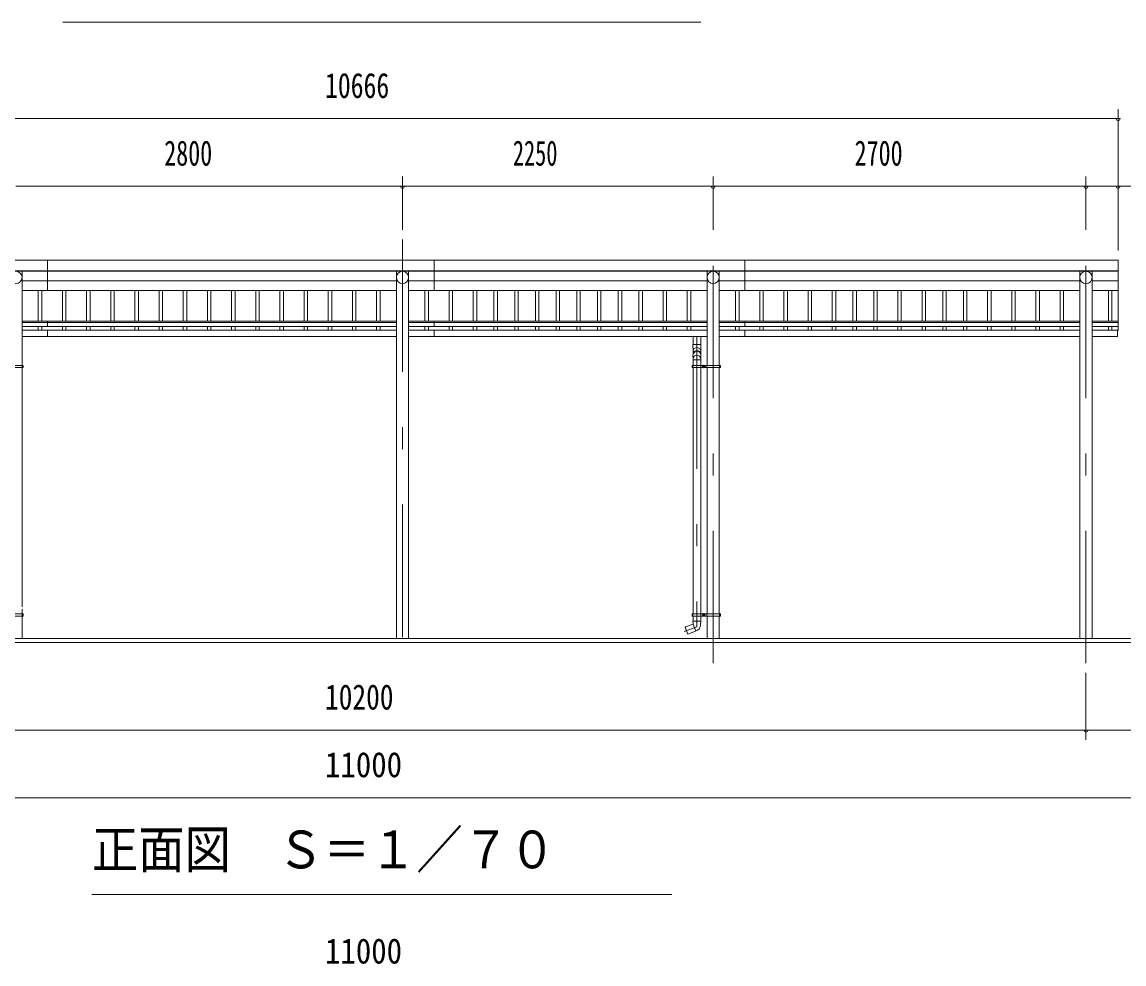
# Model space of a CAD drawing. Units: millimetres, scale not verified, with parts at other scales. Extents: x -32711 to 32716, y -14700 to 14700.
# Drawn here: x -3420 to 4560, y 799 to 7623 of the extents above; entities that cross this region are included whole.
import ezdxf
from ezdxf.enums import TextEntityAlignment as Align

# ---------------------------------------------------------------- set-up
doc = ezdxf.new("R2010")
doc.units = ezdxf.units.MM
doc.header["$LTSCALE"] = 80
doc.linetypes.add('USER3', pattern=[24, 12, -5, 2, -5])
for name, color, linetype, lineweight in [('0-2_1-07BOLD', 7, 'Continuous', 18), ('0-3_1-27CENTER', 3, 'USER3', 18), ('0-4_1-47THIN', 4, 'Continuous', 18), ('0-5_1-57DIM', 3, 'Continuous', 18)]:
    doc.layers.add(name, color=color, linetype=linetype, lineweight=lineweight)
doc.styles.add('ＭＳ ゴシック', font='')
doc.styles.get('ＭＳ ゴシック').set_extended_font_data('MS Gothic')

msp = doc.modelspace()

# ---------------------------------------------------------------- linework, layer by layer
at = {"layer": '0-2_1-07BOLD'}
for p, q in [((-3234.55, 5896.54), (-3234.55, 5678.35)), ((-434.55, 5678.35), (-434.55, 5896.54)), ((1815.45, 5896.54), (1815.45, 5678.35)), ((-6147.54, 5821.4), (4518.45, 5821.4)), ((4518.46, 5817.32), (-6147.54, 5817.32)), ((-3420, 5817.32), (-3420, 5135.54)), ((-709.1, 5747.84), (-3420, 5747.84)), ((-709.1, 5817.32), (-709.1, 3157.54)), ((-620, 3157.54), (-620, 5817.32)), ((1540.9, 5747.84), (-620, 5747.84)), ((1540.9, 5135.54), (1540.9, 5817.32)), ((1630, 5817.32), (1630, 5135.54)), ((4240.9, 5747.84), (1630, 5747.84)), ((4240.9, 3157.54), (4240.9, 5817.32)), ((4330, 5817.32), (4330, 3157.54)), ((4330, 5747.84), (4518.45, 5747.84)), ((-3420, 5678.35), (-709.1, 5678.35)), ((-620, 5678.35), (1540.9, 5678.35)), ((1630, 5678.35), (4240.9, 5678.35)), ((4518.45, 5678.35), (4330, 5678.35)), ((-3420, 5456.73), (-709.1, 5456.73)), ((-709.1, 5446.3), (-3420, 5446.3)), ((-3234.55, 5456.73), (-3234.55, 5416.69)), ((-620, 5456.73), (1540.9, 5456.73)), ((1540.9, 5446.3), (-620, 5446.3)), ((-434.55, 5416.69), (-434.55, 5456.73)), ((1630, 5456.73), (4240.9, 5456.73)), ((4240.9, 5446.3), (1630, 5446.3)), ((1815.45, 5456.73), (1815.45, 5416.69)), ((4330, 5456.73), (4518.45, 5456.73)), ((4518.45, 5446.3), (4330, 5446.3)), ((-3420, 5416.69), (-709.1, 5416.69)), ((-709.1, 5390.36), (-3420, 5390.36)), ((-3234.55, 5390.36), (-3234.55, 5345.36)), ((-620, 5416.69), (1540.9, 5416.69)), ((1540.9, 5390.36), (-620, 5390.36)), ((-434.55, 5345.36), (-434.55, 5390.36)), ((1630, 5416.69), (4240.9, 5416.69)), ((4240.9, 5390.36), (1630, 5390.36)), ((1815.45, 5390.36), (1815.45, 5345.36)), ((4330, 5416.69), (4518.45, 5416.69)), ((4513.45, 5387.78), (4518.45, 5387.78)), ((-3420, 5345.36), (-709.1, 5345.36)), ((-620, 5345.36), (1540.9, 5345.36)), ((1439.94, 5285.74), (1439.94, 5345.36)), ((1494.94, 5345.36), (1494.94, 5285.74)), ((1630, 5345.36), (4240.9, 5345.36)), ((4330, 5345.36), (4513.45, 5345.36)), ((-3420, 3386.14), (-3420, 5117.54)), ((-3418.41, 5135.54), (-3418.41, 5119.54)), ((-3412.31, 5127.54), (-3418.41, 5127.54)), ((1438.34, 5127.54), (1432.24, 5127.54)), ((1438.34, 5119.54), (1438.34, 5135.54)), ((1439.94, 5176.09), (1494.94, 5176.09)), ((1439.94, 3335.54), (1439.94, 5119.54)), ((1494.94, 5119.54), (1494.94, 3335.54)), ((1496.54, 5135.54), (1496.54, 5119.54)), ((1539.29, 5135.54), (1539.29, 5119.54)), ((1540.89, 5119.54), (1540.89, 3335.54)), ((1540.9, 3386.14), (1540.9, 5117.54)), ((1629.99, 5119.54), (1629.99, 3335.54)), ((1630, 3386.14), (1630, 5117.54)), ((1631.59, 5135.54), (1631.59, 5119.54)), ((1637.69, 5127.54), (1631.59, 5127.54)), ((-3420, 3335.54), (-3420, 3370.14)), ((1540.9, 3335.54), (1540.9, 3370.14)), ((1630, 3335.54), (1630, 3370.14)), ((-3420, 3319.54), (-3420, 3157.54)), ((-3418.41, 3335.54), (-3418.41, 3319.54)), ((-3418.41, 3327.54), (-3412.31, 3327.54)), ((1438.34, 3327.54), (1432.24, 3327.54)), ((1438.34, 3319.54), (1438.34, 3335.54)), ((1496.44, 3282.63), (1438.44, 3282.63)), ((1439.94, 3282.63), (1439.94, 3319.54)), ((1496.44, 3282.63), (1494.68, 3256.84)), ((1494.94, 3319.54), (1494.94, 3282.63)), ((1496.54, 3335.54), (1496.54, 3319.54)), ((1539.29, 3319.54), (1539.29, 3335.54)), ((1540.89, 3157.54), (1540.89, 3319.54)), ((1540.9, 3319.54), (1540.9, 3157.54)), ((1629.99, 3157.54), (1629.99, 3319.54)), ((1630, 3319.54), (1630, 3157.54)), ((1631.59, 3335.54), (1631.59, 3319.54)), ((1631.59, 3327.54), (1637.69, 3327.54)), ((1458.75, 3208.95), (1439.94, 3260.63)), ((-6464.54, 3127.54), (4835.45, 3127.54))]:
    msp.add_line(p, q, dxfattribs=at)
for points in [[(4518.45, 5387.78), (4518.45, 5896.54), (-6147.54, 5896.54), (-6147.54, 5387.78), (-6142.55, 5387.78)], [(4513.45, 5345.36), (4513.45, 5390.36), (4330, 5390.36)], [(1439.94, 5217.98), (1439.94, 5236.07), (1437.94, 5285.74), (1496.94, 5285.74)], [(1496.94, 5285.74), (1494.94, 5236.07), (1494.94, 5217.97)], [(1439.94, 5135.54), (1439.94, 5183.03), (1437.94, 5208.87)], [(1496.93, 5209), (1494.94, 5183.03), (1494.94, 5135.54)], [(1438.44, 3282.63), (1439.94, 3260.63), (1384.03, 3240.28)], [(1383.73, 3239.64), (1402.37, 3188.43), (1458.47, 3208.85)], [(4685.45, 3157.54), (-6314.55, 3157.54), (-6314.55, 3127.54)]]:
    msp.add_lwpolyline(points, dxfattribs=at)
for points in [[(-3412.31, 5119.54), (-3617.76, 5119.54), (-3617.76, 5135.54), (-3412.31, 5135.54)], [(1637.69, 5119.54), (1432.24, 5119.54), (1432.24, 5135.54), (1637.69, 5135.54)], [(1512.91, 5130.42), (1517.92, 5133.31), (1522.92, 5130.42), (1522.92, 5124.65), (1517.92, 5121.77), (1512.91, 5124.65)], [(-3412.31, 3335.54), (-3617.76, 3335.54), (-3617.76, 3319.54), (-3412.31, 3319.54)], [(1637.69, 3335.54), (1637.69, 3319.54), (1432.24, 3319.54), (1432.24, 3335.54)], [(1522.92, 3330.43), (1517.92, 3333.31), (1512.91, 3330.43), (1512.91, 3324.65), (1517.92, 3321.77), (1522.92, 3324.65)]]:
    msp.add_lwpolyline(points, close=True, dxfattribs=at)
for centre, radius in [((-3464.55, 5772.78), 44.55), ((-664.55, 5772.78), 44.55), ((1585.45, 5772.78), 44.55), ((4285.45, 5772.78), 44.55), ((1517.92, 5127.54), 6.25), ((1517.92, 5127.54), 4.9), ((1517.92, 3327.54), 6.25), ((1517.92, 3327.54), 4.9)]:
    msp.add_circle(centre, radius, dxfattribs=at)
for centre, radius, start, end in [((-3464.55, 5772.09), 44.55, 180, 0), ((-664.55, 5772.09), 44.55, 180, 0), ((1585.45, 5772.09), 44.55, 180, 0), ((4285.45, 5772.09), 44.55, 180, 0), ((1467.44, 5207.16), 29.55, 3.56303, 176.43697), ((1467.44, 5236.37), 27.55, 3.55867, 176.44133), ((1467.44, 5215.66), 27.55, 3.55867, 176.44133), ((1467.44, 5182.05), 27.55, 3.55867, 176.44133), ((1384.2, 3239.81), 0.5, 109.99921, 200.00122), ((1439.81, 3260.59), 55, 289.83269, 356.09424)]:
    msp.add_arc(centre, radius, start, end, dxfattribs=at)
at = {"layer": '0-3_1-27CENTER'}
for p, q in [((-664.55, 6047.54), (-664.55, 2977.54)), ((1585.45, 2977.54), (1585.45, 6047.54)), ((4285.45, 2977.54), (4285.45, 6047.54)), ((1467.44, 5345.36), (1467.44, 3241.38)), ((1530.42, 5127.54), (1505.42, 5127.54)), ((1517.92, 5115.04), (1517.92, 5140.04)), ((1530.42, 3327.54), (1505.42, 3327.54)), ((1517.92, 3315.04), (1517.92, 3340.04)), ((1467.45, 3241.38), (1374.18, 3207.43))]:
    msp.add_line(p, q, dxfattribs=at)
at = {"layer": '0-4_1-47THIN'}
for p, q in [((-3302.04, 5456.73), (-3302.04, 5678.35)), ((-3277.04, 5678.35), (-3277.04, 5456.73)), ((-3127.05, 5678.35), (-3127.05, 5456.73)), ((-3102.05, 5456.73), (-3102.05, 5678.35)), ((-2952.05, 5456.73), (-2952.05, 5678.35)), ((-2927.05, 5678.35), (-2927.05, 5456.73)), ((-2777.04, 5678.35), (-2777.04, 5456.73)), ((-2752.04, 5456.73), (-2752.04, 5678.35)), ((-2602.05, 5456.73), (-2602.05, 5678.35)), ((-2577.04, 5678.35), (-2577.04, 5456.73)), ((-2427.05, 5678.35), (-2427.05, 5456.73)), ((-2402.04, 5456.73), (-2402.04, 5678.35)), ((-2252.04, 5456.73), (-2252.04, 5678.35)), ((-2227.04, 5678.35), (-2227.04, 5456.73)), ((-2077.05, 5678.35), (-2077.05, 5456.73)), ((-2052.05, 5456.73), (-2052.05, 5678.35)), ((-1902.05, 5456.73), (-1902.05, 5678.35)), ((-1877.05, 5678.35), (-1877.05, 5456.73)), ((-1727.05, 5678.35), (-1727.05, 5456.73)), ((-1702.05, 5456.73), (-1702.05, 5678.35)), ((-1552.05, 5456.73), (-1552.05, 5678.35)), ((-1527.04, 5678.35), (-1527.04, 5456.73)), ((-1377.05, 5678.35), (-1377.05, 5456.73)), ((-1352.04, 5456.73), (-1352.04, 5678.35)), ((-1202.05, 5456.73), (-1202.05, 5678.35)), ((-1177.04, 5678.35), (-1177.04, 5456.73)), ((-1027.05, 5678.35), (-1027.05, 5456.73)), ((-1002.04, 5456.73), (-1002.04, 5678.35)), ((-852.05, 5456.73), (-852.05, 5678.35)), ((-827.04, 5678.35), (-827.04, 5456.73)), ((-502.04, 5678.35), (-502.04, 5456.73)), ((-477.04, 5456.73), (-477.04, 5678.35)), ((-327.05, 5456.73), (-327.05, 5678.35)), ((-302.04, 5678.35), (-302.04, 5456.73)), ((-152.04, 5678.35), (-152.04, 5456.73)), ((-127.04, 5456.73), (-127.04, 5678.35)), ((-2.05, 5456.73), (-2.05, 5678.35)), ((22.95, 5678.35), (22.95, 5456.73)), ((147.96, 5678.35), (147.96, 5456.73)), ((172.96, 5456.73), (172.96, 5678.35)), ((297.95, 5456.73), (297.95, 5678.35)), ((322.95, 5678.35), (322.95, 5456.73)), ((447.95, 5678.35), (447.95, 5456.73)), ((472.95, 5456.73), (472.95, 5678.35)), ((597.95, 5456.73), (597.95, 5678.35)), ((622.96, 5678.35), (622.96, 5456.73)), ((747.95, 5678.35), (747.95, 5456.73)), ((772.95, 5456.73), (772.95, 5678.35)), ((897.95, 5456.73), (897.95, 5678.35)), ((922.95, 5678.35), (922.95, 5456.73)), ((1047.95, 5678.35), (1047.95, 5456.73)), ((1072.95, 5456.73), (1072.95, 5678.35)), ((1222.95, 5456.73), (1222.95, 5678.35)), ((1247.95, 5678.35), (1247.95, 5456.73)), ((1397.95, 5678.35), (1397.95, 5456.73)), ((1422.95, 5456.73), (1422.95, 5678.35)), ((1747.95, 5456.73), (1747.95, 5678.35)), ((1772.95, 5678.35), (1772.95, 5456.73)), ((1922.95, 5678.35), (1922.95, 5456.73)), ((1947.95, 5456.73), (1947.95, 5678.35)), ((2097.95, 5456.73), (2097.95, 5678.35)), ((2122.95, 5678.35), (2122.95, 5456.73)), ((2272.95, 5678.35), (2272.95, 5456.73)), ((2297.95, 5456.73), (2297.95, 5678.35)), ((2447.95, 5456.73), (2447.95, 5678.35)), ((2472.95, 5678.35), (2472.95, 5456.73)), ((2597.95, 5678.35), (2597.95, 5456.73)), ((2622.95, 5456.73), (2622.95, 5678.35)), ((2747.95, 5456.73), (2747.95, 5678.35)), ((2772.95, 5678.35), (2772.95, 5456.73)), ((2922.95, 5678.35), (2922.95, 5456.73)), ((2947.95, 5456.73), (2947.95, 5678.35)), ((3097.95, 5456.73), (3097.95, 5678.35)), ((3122.95, 5678.35), (3122.95, 5456.73)), ((3247.95, 5678.35), (3247.95, 5456.73)), ((3272.95, 5456.73), (3272.95, 5678.35)), ((3397.95, 5456.73), (3397.95, 5678.35)), ((3422.95, 5678.35), (3422.95, 5456.73)), ((3572.96, 5678.35), (3572.96, 5456.73)), ((3597.96, 5456.73), (3597.96, 5678.35)), ((3747.95, 5456.73), (3747.95, 5678.35)), ((3772.95, 5678.35), (3772.95, 5456.73)), ((3922.95, 5678.35), (3922.95, 5456.73)), ((3947.96, 5456.73), (3947.96, 5678.35)), ((4097.95, 5456.73), (4097.95, 5678.35)), ((4122.96, 5678.35), (4122.96, 5456.73)), ((4447.95, 5678.35), (4447.95, 5456.73)), ((4472.95, 5456.73), (4472.95, 5678.35)), ((-3302.04, 5390.36), (-3302.04, 5416.69)), ((-3277.04, 5416.69), (-3277.04, 5390.36)), ((-3127.05, 5416.69), (-3127.05, 5390.36)), ((-3102.05, 5390.36), (-3102.05, 5416.69)), ((-2952.05, 5390.36), (-2952.05, 5416.69)), ((-2927.05, 5416.69), (-2927.05, 5390.36)), ((-2777.04, 5416.69), (-2777.04, 5390.36)), ((-2752.04, 5390.36), (-2752.04, 5416.69)), ((-2602.05, 5390.36), (-2602.05, 5416.69)), ((-2577.04, 5416.69), (-2577.04, 5390.36)), ((-2427.05, 5416.69), (-2427.05, 5390.36)), ((-2402.04, 5390.36), (-2402.04, 5416.69)), ((-2252.04, 5390.36), (-2252.04, 5416.69)), ((-2227.04, 5416.69), (-2227.04, 5390.36)), ((-2077.05, 5416.69), (-2077.05, 5390.36)), ((-2052.05, 5390.36), (-2052.05, 5416.69)), ((-1902.05, 5390.36), (-1902.05, 5416.69)), ((-1877.05, 5416.69), (-1877.05, 5390.36)), ((-1727.05, 5416.69), (-1727.05, 5390.36)), ((-1702.05, 5390.36), (-1702.05, 5416.69)), ((-1552.05, 5390.36), (-1552.05, 5416.69)), ((-1527.04, 5416.69), (-1527.04, 5390.36)), ((-1377.05, 5416.69), (-1377.05, 5390.36)), ((-1352.04, 5390.36), (-1352.04, 5416.69)), ((-1202.05, 5390.36), (-1202.05, 5416.69)), ((-1177.04, 5416.69), (-1177.04, 5390.36)), ((-1027.05, 5416.69), (-1027.05, 5390.36)), ((-1002.04, 5390.36), (-1002.04, 5416.69)), ((-852.05, 5390.36), (-852.05, 5416.69)), ((-827.04, 5416.69), (-827.04, 5390.36)), ((-502.04, 5416.69), (-502.04, 5390.36)), ((-477.04, 5390.36), (-477.04, 5416.69)), ((-327.05, 5390.36), (-327.05, 5416.69)), ((-302.04, 5416.69), (-302.04, 5390.36)), ((-152.04, 5416.69), (-152.04, 5390.36)), ((-127.04, 5390.36), (-127.04, 5416.69)), ((-2.05, 5390.36), (-2.05, 5416.69)), ((22.95, 5416.69), (22.95, 5390.36)), ((147.96, 5416.69), (147.96, 5390.36)), ((172.96, 5390.36), (172.96, 5416.69)), ((297.95, 5390.36), (297.95, 5416.69)), ((322.95, 5416.69), (322.95, 5390.36)), ((447.95, 5416.69), (447.95, 5390.36)), ((472.95, 5390.36), (472.95, 5416.69)), ((597.95, 5390.36), (597.95, 5416.69)), ((622.96, 5416.69), (622.96, 5390.36)), ((747.95, 5416.69), (747.95, 5390.36)), ((772.95, 5390.36), (772.95, 5416.69)), ((897.95, 5390.36), (897.95, 5416.69)), ((922.95, 5416.69), (922.95, 5390.36)), ((1047.95, 5416.69), (1047.95, 5390.36)), ((1072.95, 5390.36), (1072.95, 5416.69)), ((1222.95, 5390.36), (1222.95, 5416.69)), ((1247.95, 5416.69), (1247.95, 5390.36)), ((1397.95, 5416.69), (1397.95, 5390.36)), ((1422.95, 5390.36), (1422.95, 5416.69)), ((1747.95, 5390.36), (1747.95, 5416.69)), ((1772.95, 5416.69), (1772.95, 5390.36)), ((1922.95, 5416.69), (1922.95, 5390.36)), ((1947.95, 5390.36), (1947.95, 5416.69)), ((2097.95, 5390.36), (2097.95, 5416.69)), ((2122.95, 5416.69), (2122.95, 5390.36)), ((2272.95, 5416.69), (2272.95, 5390.36)), ((2297.95, 5390.36), (2297.95, 5416.69)), ((2447.95, 5390.36), (2447.95, 5416.69)), ((2472.95, 5416.69), (2472.95, 5390.36)), ((2597.95, 5416.69), (2597.95, 5390.36)), ((2622.95, 5390.36), (2622.95, 5416.69)), ((2747.95, 5390.36), (2747.95, 5416.69)), ((2772.95, 5416.69), (2772.95, 5390.36)), ((2922.95, 5416.69), (2922.95, 5390.36)), ((2947.95, 5390.36), (2947.95, 5416.69)), ((3097.95, 5390.36), (3097.95, 5416.69)), ((3122.95, 5416.69), (3122.95, 5390.36)), ((3247.95, 5416.69), (3247.95, 5390.36)), ((3272.95, 5390.36), (3272.95, 5416.69)), ((3397.95, 5390.36), (3397.95, 5416.69)), ((3422.95, 5416.69), (3422.95, 5390.36)), ((3572.96, 5416.69), (3572.96, 5390.36)), ((3597.96, 5390.36), (3597.96, 5416.69)), ((3747.95, 5390.36), (3747.95, 5416.69)), ((3772.95, 5416.69), (3772.95, 5390.36)), ((3922.95, 5416.69), (3922.95, 5390.36)), ((3947.96, 5390.36), (3947.96, 5416.69)), ((4097.95, 5390.36), (4097.95, 5416.69)), ((4122.96, 5416.69), (4122.96, 5390.36)), ((4447.95, 5416.69), (4447.95, 5390.36)), ((4472.95, 5390.36), (4472.95, 5416.69))]:
    msp.add_line(p, q, dxfattribs=at)
at = {"layer": '0-5_1-57DIM'}
for p, q in [((-3124.54, 7622.54), (1495.46, 7622.54)), ((4518.45, 5966.54), (4518.45, 6992.54)), ((-6147.54, 6922.54), (4518.45, 6922.54)), ((4532.45, 6922.54), (4504.45, 6922.54)), ((-664.55, 6502.54), (-664.55, 6117.54)), ((1585.45, 6117.54), (1585.45, 6502.54)), ((4285.45, 6117.54), (4285.45, 6502.54)), ((-3464.55, 6432.54), (-664.55, 6432.54)), ((-650.55, 6432.54), (-678.55, 6432.54)), ((-664.55, 6432.54), (1585.45, 6432.54)), ((1599.45, 6432.54), (1571.45, 6432.54)), ((1585.45, 6432.54), (4285.45, 6432.54)), ((4299.45, 6432.54), (4271.45, 6432.54)), ((4285.45, 6432.54), (4518.45, 6432.54)), ((4532.45, 6432.54), (4504.45, 6432.54)), ((4518.45, 6432.54), (5067.95, 6432.54)), ((4285.45, 2422.54), (4285.45, 2907.54)), ((-5914.54, 2492.54), (4285.45, 2492.54)), ((4299.45, 2492.54), (4271.45, 2492.54)), ((4285.45, 2492.54), (4685.45, 2492.54)), ((-6314.55, 2002.54), (4685.45, 2002.54)), ((1285.45, 1302.54), (-2914.55, 1302.54))]:
    msp.add_line(p, q, dxfattribs=at)
for centre in [(4518.45, 6922.54), (-664.55, 6432.54), (1585.45, 6432.54), (4285.45, 6432.54), (4518.45, 6432.54), (4285.45, 2492.54)]:
    msp.add_arc(centre, 14, 180, 0, dxfattribs=at)

# ---------------------------------------------------------------- texts
at = {"layer": '0-5_1-57DIM', "color": 7, "style": 'ＭＳ ゴシック'}
for s, height, width, p in [('10666', 182.3, 0.75, (-1225.8, 7017.41)), ('2800', 182.3, 0.7, (-2390.05, 6527.41)), ('2250', 182.3, 0.65, (134.95, 6527.41)), ('2700', 182.3, 0.7, (2609.95, 6527.41)), ('10200', 182.3, 0.8, (-1225.8, 2587.41)), ('11000', 182.3, 0.9, (-1225.8, 2097.41)), ('正面図\u3000Ｓ＝１／７０', 273.5, 0.9, (-2914.55, 1409.85)), ('11000', 182.3, 0.9, (-1225.79, 747.41))]:
    msp.add_text(s, height=height, dxfattribs=dict(at, width=width)).set_placement(p, align=Align.BOTTOM_LEFT)

doc.saveas('drawing.dxf')
